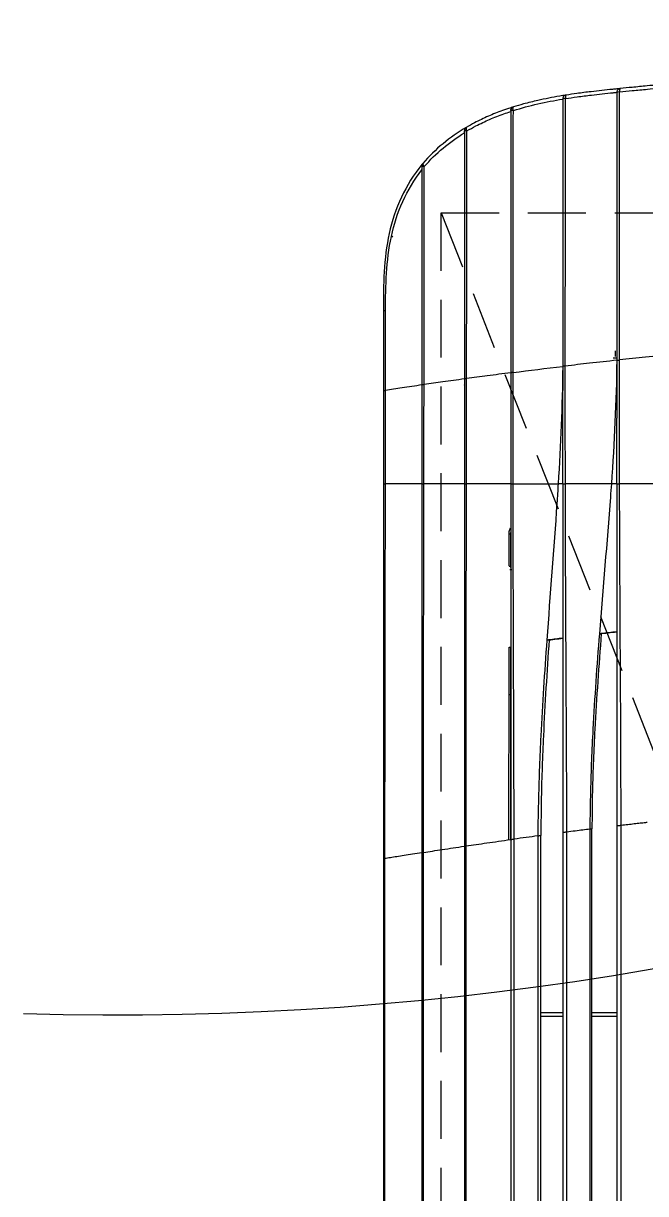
# Model space of a CAD drawing. Header units: millimetres. Extents: x 332171 to 384371, y 54317 to 89920.
# Drawn here: x 372263.4 to 372457, y 63567.7 to 63931.7 of the extents above; entities that cross this region are included whole.
import ezdxf

# ---------------------------------------------------------------- set-up
doc = ezdxf.new("R2010")
doc.units = ezdxf.units.MM
doc.header["$LTSCALE"] = 60
doc.linetypes.add('HIDDEN', pattern=[0.375, 0.25, -0.125])
doc.layers.add('06-LIGHT', color=4, linetype='Continuous')
doc.layers.add('CO-DOOR', color=8, linetype='Continuous')

# ---------------------------------------------------------------- blocks, each defined once
blk = doc.blocks.new('CJSWJD')
at = {"layer": 'CO-DOOR'}
blk.add_arc((372292.96, 64593.74), 970.45, 268.25214, 0.59041, dxfattribs=at)
blk = doc.blocks.new('*U100')
at = {"color": 1, "linetype": 'HIDDEN'}
blk.add_line((39.94, 14.99), (1179.94, 464.99), dxfattribs=at)
at = {"color": 8}
for p, q in [((1021.16, 61.62), (198.72, 61.62)), ((77.19, 60.2), (75.66, 60.2)), ((198.85, 60.5), (1021.03, 60.5)), ((247.19, 54.08), (247.19, 60.5)), ((248.19, 60.5), (248.19, 54.08)), ((1020.27, 54.08), (199.62, 54.08)), ((199.68, 53.54), (1020.2, 53.54)), ((1019.45, 47.55), (200.43, 47.55)), ((200.57, 46.5), (1019.32, 46.5)), ((247.19, 40.83), (247.19, 46.5)), ((248.19, 46.5), (248.19, 40.83)), ((1018.58, 40.83), (201.3, 40.83)), ((201.41, 40.04), (1018.47, 40.04)), ((1017.64, 33.88), (202.24, 33.88)), ((91.53, 33), (91.53, 33)), ((125.09, 32.95), (125.09, 33)), ((202.37, 33), (1017.52, 33)), ((1015.86, 21.42), (204.03, 21.42)), ((18.64, 21), (18.64, 21)), ((84.55, 21), (84.54, 21)), ((204.09, 21), (1015.79, 21)), ((1014.17, 10.38), (205.71, 10.38)), ((205.77, 10), (1014.11, 10)), ((1012.57, 0.4), (207.32, 0.4)), ((207.32, 0), (1012.57, 0))]:
    blk.add_line(p, q, dxfattribs=at)
at = {"color": 1, "linetype": 'HIDDEN'}
blk.add_lwpolyline([(1179.94, 464.99), (1179.94, 14.99), (39.94, 14.99), (39.94, 464.99)], close=True, dxfattribs=at)
at = {"color": 8}
for centre, major_axis, ratio, start_param, end_param in [((8.7, 61.3), (0.033, 0.799), 0.136296, 1.657406, 3.14181), ((8.7, 61.3), (0, -0.8), 0.139682, 4.79332, 6.283185), ((10.39, 47.3), (0, 0.8), 0.145746, 1.678566, 3.141593), ((10.39, 47.3), (0, -0.8), 0.119511, 4.816375, 6.283185), ((13.43, 33.8), (0, -0.8), 0.265872, 4.896749, 6.283185), ((13.47, 33.8), (0, -0.8), 0.09375, 4.847187, 6.283185), ((123.19, 32.65), (0, -0.3), 0.031187, 3.141593, 4.985372), ((164.88, 32.65), (0, -0.3), 0.01277, 3.141593, 4.999235), ((18.64, 21.8), (0, 0.8), 0.414276, 1.924747, 3.141593), ((18.73, 21.8), (0, -0.8), 0.065781, 4.887072, 6.283185), ((109.86, 20.88), (0.189, 0.233), 0.187592, 5.682169, 6.283185), ((27.78, 10.8), (0, 0.8), 0.561889, 2.263316, 3.141593), ((27.95, 10.8), (0, -0.8), 0.036559, 4.947692, 6.283185), ((46.09, 2.62), (-0.177, 0.468), 0.136261, 1.898046, 3.142386)]:
    blk.add_ellipse(centre, major_axis=major_axis, ratio=ratio, start_param=start_param, end_param=end_param, dxfattribs=at)
for points, knots in [([(6.35, 75.5), (6.35, 75.5), (6.35, 75.5), (6.39, 75.06), (6.43, 74.63), (6.65, 72.25), (6.83, 70.31), (7.15, 67.07), (7.27, 65.77), (7.5, 63.45), (7.61, 62.43), (7.71, 61.4)], [0, 0, 0, 0, 0.000004, 0.000004, 0.093122, 0.093122, 0.506225, 0.506225, 0.781415, 0.781415, 1, 1, 1, 1]), ([(8.58, 61.24), (8.47, 62.33), (8.36, 63.43), (8.12, 65.84), (8, 67.14), (7.68, 70.41), (7.5, 72.38), (7.28, 74.72), (7.24, 75.11), (7.21, 75.5), (7.21, 75.5), (7.21, 75.5)], [0, 0, 0, 0, 0.231179, 0.231179, 0.505815, 0.505815, 0.918087, 0.918087, 0.999996, 0.999996, 1, 1, 1, 1]), ([(76.61, 75.5), (76.85, 73), (77.33, 68.21), (77.82, 63.45), (78.06, 61.2)], [0, 0, 0, 0, 0.524499, 1, 1, 1, 1]), ([(110.14, 73.89), (110.14, 72.89), (110.14, 70.85), (110.14, 67.73), (110.14, 64.51), (110.14, 62.34), (110.14, 61.24)], [0, 0, 0, 0, 0.238264, 0.484327, 0.738251, 1, 1, 1, 1]), ([(197.95, 68.4), (197.95, 68.38), (197.96, 68.34), (197.98, 68.11), (198, 67.99)], [0, 0, 0, 0, 0.483788, 1, 1, 1, 1]), ([(198, 67.99), (198.05, 67.52), (198.15, 66.57), (198.33, 65.03), (198.52, 63.38), (198.65, 62.21), (198.72, 61.62)], [0, 0, 0, 0, 0.241051, 0.488063, 0.741044, 1, 1, 1, 1]), ([(7.71, 61.4), (7.71, 61.4), (7.71, 61.4), (7.71, 61.39), (7.71, 61.38), (7.72, 61.36), (7.73, 61.35), (7.78, 61.32), (7.81, 61.3), (7.91, 61.27), (7.99, 61.25), (8.15, 61.23), (8.23, 61.23), (8.4, 61.23), (8.49, 61.23), (8.58, 61.24)], [0, 0, 0, 0, 0.004516, 0.004516, 0.060274, 0.060274, 0.189768, 0.189768, 0.363921, 0.363921, 0.61661, 0.61661, 0.800474, 0.800474, 1, 1, 1, 1]), ([(7.71, 61.4), (7.71, 61.4), (7.71, 61.4), (7.71, 61.37), (7.72, 61.34), (7.73, 61.25), (7.75, 61.19), (7.8, 61.06), (7.84, 60.99), (7.96, 60.82), (8.05, 60.74), (8.22, 60.62), (8.3, 60.58), (8.47, 60.52), (8.57, 60.5), (8.66, 60.5)], [0, 0, 0, 0, 0.004516, 0.004516, 0.060277, 0.060277, 0.189772, 0.189772, 0.363924, 0.363924, 0.616606, 0.616606, 0.800469, 0.800469, 1, 1, 1, 1]), ([(7.72, 61.35), (7.75, 61.07), (7.78, 60.78), (7.84, 60.14), (7.88, 59.77), (8.1, 57.56), (8.3, 55.7), (8.66, 52.62), (8.82, 51.38), (9.12, 49.21), (9.25, 48.28), (9.4, 47.35)], [0, 0, 0, 0, 0.060502, 0.060502, 0.138457, 0.138457, 0.534383, 0.534383, 0.798681, 0.798681, 1, 1, 1, 1]), ([(78.14, 60.5), (78.14, 60.52), (78.13, 60.55), (78.1, 60.82), (78.08, 61.07), (78.06, 61.2)], [0, 0, 0, 0, 0.326547, 0.659518, 1, 1, 1, 1]), ([(198.72, 61.62), (183.95, 61.62), (169.18, 61.53), (139.65, 61.35), (124.89, 61.28), (110.14, 61.24)], [0, 0, 0, 0, 0.5, 0.5, 1, 1, 1, 1]), ([(110.14, 60.5), (110.14, 60.53), (110.14, 60.58), (110.14, 60.9), (110.14, 61.13), (110.14, 61.24)], [0, 0, 0, 0, 0.395935, 0.729503, 1, 1, 1, 1]), ([(198.72, 61.62), (198.74, 61.49), (198.77, 61.24), (198.81, 60.84), (198.84, 60.56), (198.85, 60.52), (198.85, 60.5)], [0, 0, 0, 0, 0.250088, 0.4998, 0.761612, 1, 1, 1, 1]), ([(10.3, 47.22), (10.14, 48.22), (9.99, 49.22), (9.69, 51.46), (9.53, 52.7), (9.16, 55.81), (8.96, 57.68), (8.74, 59.87), (8.71, 60.18), (8.68, 60.5), (8.68, 60.5), (8.68, 60.5)], [0, 0, 0, 0, 0.227114, 0.227114, 0.507581, 0.507581, 0.928515, 0.928515, 0.999968, 0.999968, 1, 1, 1, 1]), ([(78.14, 60.5), (78.39, 58.15), (78.88, 53.68), (79.39, 49.25), (79.64, 47.16)], [0, 0, 0, 0, 0.524989, 1, 1, 1, 1]), ([(110.14, 59.1), (111.29, 59.02), (124.27, 58.09), (137.23, 56.92), (149.04, 55.99)], [0, 0, 0, 0, 0.088816, 1, 1, 1, 1]), ([(110.14, 59.1), (110.14, 58.17), (110.14, 56.25), (110.14, 53.32), (110.14, 50.28), (110.14, 48.23), (110.14, 47.19)], [0, 0, 0, 0, 0.235363, 0.480412, 0.73527, 1, 1, 1, 1]), ([(149.04, 55.99), (149.03, 56.07), (149.02, 56.14), (149.01, 56.27), (149, 56.32), (148.99, 56.41), (148.99, 56.45), (148.98, 56.47), (148.98, 56.48), (148.98, 56.48), (148.98, 56.49), (148.98, 56.49)], [0, 0, 0, 0, 0.27156, 0.27156, 0.542657, 0.542657, 0.808337, 0.808337, 0.89096, 0.89096, 1, 1, 1, 1]), ([(148.98, 56.49), (157.24, 55.85), (165.51, 55.26), (179.12, 54.54), (184.45, 54.32), (193.06, 54.12), (196.34, 54.09), (199.62, 54.08)], [0, 0, 0, 0, 0.490691, 0.490691, 0.806056, 0.806056, 1, 1, 1, 1]), ([(149.04, 55.99), (157.28, 55.34), (165.53, 54.75), (179.12, 54.04), (184.44, 53.82), (193.08, 53.61), (196.38, 53.57), (199.68, 53.54)], [0, 0, 0, 0, 0.489343, 0.489343, 0.804748, 0.804748, 1, 1, 1, 1]), ([(199.62, 54.08), (199.62, 54.05), (199.63, 54), (199.66, 53.7), (199.68, 53.54)], [0, 0, 0, 0, 0.477722, 1, 1, 1, 1]), ([(199.68, 53.54), (199.76, 52.93), (199.91, 51.7), (200.16, 49.69), (200.34, 48.27), (200.43, 47.55)], [0, 0, 0, 0, 0.320565, 0.653894, 1, 1, 1, 1]), ([(9.4, 47.35), (9.4, 47.35), (9.4, 47.34), (9.4, 47.34), (9.4, 47.33), (9.41, 47.31), (9.42, 47.3), (9.46, 47.27), (9.5, 47.25), (9.6, 47.22), (9.68, 47.21), (9.84, 47.19), (9.91, 47.19), (10.08, 47.2), (10.18, 47.2), (10.27, 47.21)], [0, 0, 0, 0, 0.004561, 0.004561, 0.045321, 0.045321, 0.183106, 0.183106, 0.351747, 0.351747, 0.609125, 0.609125, 0.796595, 0.796595, 1, 1, 1, 1]), ([(9.4, 47.35), (9.4, 47.34), (9.4, 47.34), (9.4, 47.32), (9.41, 47.3), (9.43, 47.22), (9.45, 47.16), (9.5, 47.03), (9.54, 46.96), (9.66, 46.8), (9.76, 46.71), (9.93, 46.6), (10.02, 46.57), (10.19, 46.51), (10.29, 46.5), (10.39, 46.5)], [0, 0, 0, 0, 0.00456, 0.00456, 0.045326, 0.045326, 0.183125, 0.183125, 0.351772, 0.351772, 0.609152, 0.609152, 0.796616, 0.796616, 1, 1, 1, 1]), ([(9.54, 46.5), (9.54, 46.5), (9.54, 46.5), (9.58, 46.24), (9.63, 45.98), (9.99, 43.82), (10.36, 41.93), (11.06, 38.81), (11.37, 37.56), (11.95, 35.45), (12.21, 34.57), (12.48, 33.7)], [0, 0, 0, 0, 0.000005, 0.000005, 0.060466, 0.060466, 0.498822, 0.498822, 0.791344, 0.791344, 1, 1, 1, 1]), ([(79.64, 47.16), (79.65, 47.04), (79.68, 46.8), (79.71, 46.55), (79.72, 46.52), (79.72, 46.5)], [0, 0, 0, 0, 0.344544, 0.677528, 1, 1, 1, 1]), ([(200.43, 47.55), (185.38, 47.55), (170.33, 47.45), (140.23, 47.28), (125.18, 47.22), (110.14, 47.19)], [0, 0, 0, 0, 0.5, 0.5, 1, 1, 1, 1]), ([(110.14, 46.5), (110.14, 46.53), (110.14, 46.57), (110.14, 46.87), (110.14, 47.09), (110.14, 47.19)], [0, 0, 0, 0, 0.395907, 0.729457, 1, 1, 1, 1]), ([(200.43, 47.55), (200.45, 47.42), (200.48, 47.18), (200.52, 46.81), (200.56, 46.55), (200.56, 46.52), (200.57, 46.5)], [0, 0, 0, 0, 0.25007, 0.499602, 0.760386, 1, 1, 1, 1]), ([(110.14, 45.31), (111.83, 45.2), (125.36, 44.33), (138.86, 43.22), (150.69, 42.36)], [0, 0, 0, 0, 0.124687, 1, 1, 1, 1]), ([(110.14, 33.63), (110.14, 35), (110.14, 37.65), (110.14, 41.56), (110.14, 44.09), (110.14, 45.31)], [0, 0, 0, 0, 0.356444, 0.689662, 1, 1, 1, 1]), ([(150.62, 42.96), (150.62, 42.96), (150.62, 42.95), (150.62, 42.9), (150.63, 42.86), (150.64, 42.76), (150.65, 42.7), (150.66, 42.57), (150.67, 42.5), (150.68, 42.4), (150.69, 42.38), (150.69, 42.36)], [0, 0, 0, 0, 0.231752, 0.231752, 0.464199, 0.464199, 0.698225, 0.698225, 0.936242, 0.936242, 1, 1, 1, 1]), ([(150.62, 42.96), (158.9, 42.4), (167.19, 41.87), (180.82, 41.24), (186.16, 41.04), (194.76, 40.87), (198.03, 40.84), (201.3, 40.83)], [0, 0, 0, 0, 0.491378, 0.491378, 0.806794, 0.806794, 1, 1, 1, 1]), ([(150.69, 42.36), (158.95, 41.76), (167.21, 41.22), (180.81, 40.54), (186.15, 40.34), (194.79, 40.12), (198.1, 40.07), (201.41, 40.04)], [0, 0, 0, 0, 0.489397, 0.489397, 0.804764, 0.804764, 1, 1, 1, 1]), ([(201.41, 40.04), (201.39, 40.21), (201.35, 40.52), (201.31, 40.79), (201.31, 40.82), (201.3, 40.83)], [0, 0, 0, 0, 0.381964, 0.724082, 1, 1, 1, 1]), ([(13.22, 33.65), (13.13, 33.63), (13.03, 33.62), (12.87, 33.6), (12.8, 33.6), (12.65, 33.6), (12.58, 33.62), (12.51, 33.66), (12.49, 33.68), (12.48, 33.7), (12.48, 33.7), (12.48, 33.7)], [0, 0, 0, 0, 0.244338, 0.244338, 0.46683, 0.46683, 0.78498, 0.78498, 0.994908, 0.994908, 1, 1, 1, 1]), ([(13.43, 33), (13.33, 33), (13.22, 33.02), (13.04, 33.08), (12.95, 33.12), (12.76, 33.25), (12.67, 33.35), (12.55, 33.53), (12.51, 33.61), (12.48, 33.7), (12.48, 33.7), (12.48, 33.7)], [0, 0, 0, 0, 0.244299, 0.244299, 0.466785, 0.466785, 0.784954, 0.784954, 0.994912, 0.994912, 1, 1, 1, 1]), ([(12.48, 33.7), (12.53, 33.57), (12.57, 33.44), (12.64, 33.21), (12.67, 33.1), (12.71, 33), (12.71, 33), (12.71, 33)], [0, 0, 0, 0, 0.553326, 0.553326, 0.999919, 0.999919, 1, 1, 1, 1]), ([(81.3, 33.62), (81.31, 33.53), (81.32, 33.45), (81.34, 33.29), (81.35, 33.23), (81.36, 33.12), (81.37, 33.07), (81.38, 33.02), (81.38, 33), (81.38, 33)], [0, 0, 0, 0, 0.251918, 0.251918, 0.503947, 0.503947, 0.754391, 0.754391, 1, 1, 1, 1]), ([(202.24, 33.88), (186.89, 33.88), (171.54, 33.8), (140.83, 33.69), (125.49, 33.65), (110.14, 33.63)], [0, 0, 0, 0, 0.5, 0.5, 1, 1, 1, 1]), ([(110.14, 33), (110.14, 33.05), (110.14, 33.13), (110.14, 33.48), (110.14, 33.63)], [0, 0, 0, 0, 0.569783, 1, 1, 1, 1]), ([(202.37, 33), (202.36, 33.01), (202.36, 33.03), (202.34, 33.18), (202.3, 33.48), (202.26, 33.74), (202.24, 33.88)], [0, 0, 0, 0, 0.189042, 0.418713, 0.689069, 1, 1, 1, 1]), ([(12.71, 33), (12.71, 33), (12.71, 33), (12.93, 32.29), (13.16, 31.59), (13.85, 29.65), (14.34, 28.42), (15.39, 26), (15.97, 24.81), (16.97, 22.92), (17.36, 22.2), (17.78, 21.49)], [0, 0, 0, 0, 0.000005, 0.000005, 0.176011, 0.176011, 0.489497, 0.489497, 0.803985, 0.803985, 1, 1, 1, 1]), ([(18.67, 21.66), (18.23, 22.42), (17.8, 23.2), (16.79, 25.15), (16.22, 26.34), (15.18, 28.75), (14.7, 29.98), (14.05, 31.81), (13.86, 32.4), (13.67, 33)], [0, 0, 0, 0, 0.213946, 0.213946, 0.53186, 0.53186, 0.848701, 0.848701, 1, 1, 1, 1]), ([(81.38, 33), (81.64, 30.97), (82.14, 27.12), (82.65, 23.34), (82.89, 21.57)], [0, 0, 0, 0, 0.525747, 1, 1, 1, 1]), ([(123.18, 32.57), (122.97, 32.57), (122.75, 32.59), (122.2, 32.7), (121.87, 32.82), (121.57, 32.99)], [0, 0, 0, 0, 0.377066, 0.377066, 1, 1, 1, 1]), ([(131.46, 32.57), (131.47, 32.62), (131.49, 32.73), (131.63, 32.9), (131.76, 32.93), (131.85, 32.95)], [0, 0, 0, 0, 0.219574, 0.500671, 1, 1, 1, 1]), ([(152.49, 32.57), (152.49, 32.6), (152.49, 32.63), (152.49, 32.7), (152.49, 32.73), (152.49, 32.8), (152.49, 32.82), (152.49, 32.87), (152.49, 32.9), (152.49, 32.93), (152.49, 32.94), (152.49, 32.95), (152.49, 32.95), (152.49, 32.95)], [0, 0, 0, 0, 0.181942, 0.181942, 0.363884, 0.363884, 0.545829, 0.545829, 0.727793, 0.727793, 0.909786, 0.909786, 1, 1, 1, 1]), ([(164.87, 32.57), (164.67, 32.57), (164.47, 32.57), (163.47, 32.57), (162.67, 32.57), (158.75, 32.57), (155.62, 32.57), (152.49, 32.57)], [0, 0, 0, 0, 0.048447, 0.048447, 0.242234, 0.242234, 1, 1, 1, 1]), ([(202.23, 32.56), (202.23, 32.56), (202.23, 32.56), (192.78, 32.56), (183.32, 32.56), (171.47, 32.57), (169.07, 32.57), (166.07, 32.57), (165.47, 32.57), (164.87, 32.57)], [0, 0, 0, 0, 0.000002, 0.000002, 0.759042, 0.759042, 0.951808, 0.951808, 1, 1, 1, 1]), ([(164.88, 32.95), (165.48, 32.95), (166.08, 32.95), (169.08, 32.95), (171.48, 32.95), (183.33, 32.95), (192.78, 32.95), (202.23, 32.95)], [0, 0, 0, 0, 0.048191, 0.048191, 0.240955, 0.240955, 1, 1, 1, 1]), ([(204.03, 21.42), (203.78, 23.12), (203.22, 26.89), (202.66, 30.91), (202.37, 33)], [0, 0, 0, 0, 0.480123, 1, 1, 1, 1]), ([(17.78, 21.49), (17.78, 21.49), (17.78, 21.49), (17.79, 21.47), (17.82, 21.45), (17.91, 21.43), (17.98, 21.43), (18.15, 21.46), (18.24, 21.49), (18.33, 21.52)], [0, 0, 0, 0, 0.00621, 0.00621, 0.286125, 0.286125, 0.666926, 0.666926, 1, 1, 1, 1]), ([(17.78, 21.49), (17.78, 21.49), (17.78, 21.49), (17.83, 21.41), (17.89, 21.33), (18.06, 21.18), (18.18, 21.11), (18.41, 21.02), (18.53, 21), (18.64, 21)], [0, 0, 0, 0, 0.006203, 0.006203, 0.286153, 0.286153, 0.666961, 0.666961, 1, 1, 1, 1]), ([(82.89, 21.57), (74.02, 21.58), (65.16, 21.59), (46.46, 21.62), (36.63, 21.63), (24.09, 21.65), (21.38, 21.66), (18.67, 21.66)], [0, 0, 0, 0, 0.413984, 0.413984, 0.873443, 0.873443, 1, 1, 1, 1]), ([(110.14, 21.54), (101.06, 21.55), (91.97, 21.57), (82.89, 21.57), (82.89, 21.57), (82.89, 21.57)], [0, 0, 0, 0, 0.999998, 0.999998, 1, 1, 1, 1]), ([(82.89, 21.57), (82.9, 21.49), (82.92, 21.33), (82.95, 21.15), (82.96, 21.02), (82.97, 21.01), (82.97, 21)], [0, 0, 0, 0, 0.261241, 0.499485, 0.75052, 1, 1, 1, 1]), ([(204.03, 21.42), (194.02, 21.42), (184.01, 21.43), (163.82, 21.45), (153.65, 21.47), (133.06, 21.5), (122.66, 21.52), (111.55, 21.54), (110.84, 21.54), (110.14, 21.54)], [0, 0, 0, 0, 0.319811, 0.319811, 0.644923, 0.644923, 0.97758, 0.97758, 1, 1, 1, 1]), ([(204.03, 21.42), (204.04, 21.3), (204.08, 21.07), (204.09, 21.02), (204.09, 21)], [0, 0, 0, 0, 0.499705, 1, 1, 1, 1]), ([(18.64, 21), (18.64, 21), (18.65, 21), (18.67, 21), (18.7, 21), (18.73, 21)], [0, 0, 0, 0, 0.078683, 0.078683, 1, 1, 1, 1]), ([(19.17, 21), (19, 21), (18.83, 21), (18.66, 21), (18.65, 21), (18.64, 21)], [0, 0, 0, 0, 0.941032, 0.941032, 1, 1, 1, 1]), ([(18.73, 21), (21.43, 21), (24.14, 21), (36.67, 21), (46.5, 21), (65.21, 21), (74.09, 21), (82.97, 21)], [0, 0, 0, 0, 0.12646, 0.12646, 0.585568, 0.585568, 1, 1, 1, 1]), ([(19.17, 21), (29.56, 21), (39.96, 21), (61.12, 21), (71.89, 21), (82.76, 21), (82.87, 21), (82.97, 21)], [0, 0, 0, 0, 0.488967, 0.488967, 0.995055, 0.995055, 1, 1, 1, 1]), ([(82.97, 21), (83.23, 19.12), (83.72, 15.58), (84.21, 12.13), (84.44, 10.53)], [0, 0, 0, 0, 0.525941, 1, 1, 1, 1]), ([(110.14, 21), (110.85, 21), (111.56, 21), (122.67, 21), (133.08, 21), (153.66, 21), (163.83, 21), (184.03, 21), (194.06, 21), (204.09, 21)], [0, 0, 0, 0, 0.022631, 0.022631, 0.354983, 0.354983, 0.679805, 0.679805, 1, 1, 1, 1]), ([(110.14, 21), (110.14, 18.81), (110.15, 15.21), (110.15, 11.82), (110.14, 10.49)], [0, 0, 0, 0, 0.610788, 1, 1, 1, 1]), ([(205.71, 10.38), (205.47, 11.91), (204.94, 15.34), (204.38, 19.05), (204.09, 21)], [0, 0, 0, 0, 0.480138, 1, 1, 1, 1]), ([(27.13, 10.24), (27.13, 10.24), (27.13, 10.24), (27.16, 10.22), (27.19, 10.21), (27.26, 10.22), (27.31, 10.23), (27.38, 10.26), (27.4, 10.27), (27.43, 10.29)], [0, 0, 0, 0, 0.00913, 0.00913, 0.424234, 0.424234, 0.800681, 0.800681, 1, 1, 1, 1]), ([(27.13, 10.24), (27.13, 10.23), (27.14, 10.23), (27.21, 10.17), (27.3, 10.12), (27.47, 10.05), (27.55, 10.02), (27.69, 10), (27.73, 10), (27.78, 10)], [0, 0, 0, 0, 0.009114, 0.009114, 0.424228, 0.424228, 0.805411, 0.805411, 1, 1, 1, 1]), ([(27.16, 10.22), (27.16, 10.22), (27.16, 10.21), (27.18, 10.2), (27.23, 10.15), (27.31, 10.09), (27.37, 10.04), (27.41, 10.01), (27.42, 10)], [0, 0, 0, 0, 0.055082, 0.234218, 0.553132, 0.775516, 0.931039, 1, 1, 1, 1]), ([(27.42, 10), (29.99, 7.85), (32.88, 6.06), (38.89, 3.25), (42.02, 2.21), (51.79, 0.07), (58.56, 0), (65.26, 0)], [0, 0, 0, 0, 0.25, 0.25, 0.5, 0.5, 1, 1, 1, 1]), ([(27.78, 10), (27.76, 10), (27.74, 10), (27.65, 10), (27.58, 10), (27.49, 10), (27.46, 10), (27.43, 10), (27.42, 10), (27.42, 10)], [0, 0, 0, 0, 0.088851, 0.088851, 0.481031, 0.481031, 0.789211, 0.789211, 1, 1, 1, 1]), ([(27.93, 10.61), (27.82, 10.54), (27.71, 10.46), (27.59, 10.39), (27.58, 10.38), (27.52, 10.34), (27.47, 10.31), (27.43, 10.29)], [0, 0, 0, 0, 0.602639, 0.602639, 0.700862, 0.700862, 1, 1, 1, 1]), ([(27.78, 10), (27.79, 10), (27.81, 10), (27.86, 10), (27.91, 10), (27.95, 10)], [0, 0, 0, 0, 0.27435, 0.27435, 1, 1, 1, 1]), ([(84.44, 10.53), (84.44, 10.53), (84.44, 10.53), (80.44, 10.53), (76.44, 10.53), (66.94, 10.54), (61.45, 10.55), (50.47, 10.57), (44.97, 10.58), (35.63, 10.6), (31.78, 10.6), (27.93, 10.61)], [0, 0, 0, 0, 0.000001, 0.000001, 0.21248, 0.21248, 0.503983, 0.503983, 0.795486, 0.795486, 1, 1, 1, 1]), ([(27.95, 10), (31.81, 10), (35.66, 10), (45, 10), (50.49, 10), (61.47, 10), (66.96, 10), (76.48, 10), (80.5, 10), (84.52, 10)], [0, 0, 0, 0, 0.204297, 0.204297, 0.495492, 0.495492, 0.786688, 0.786688, 1, 1, 1, 1]), ([(65.26, 0.54), (58.82, 0.56), (52.32, 0.72), (42.91, 2.74), (39.88, 3.71), (34.07, 6.33), (31.26, 8), (28.75, 10)], [0, 0, 0, 0, 0.5, 0.5, 0.75, 0.75, 1, 1, 1, 1]), ([(110.14, 10.49), (101.58, 10.51), (93.01, 10.52), (84.44, 10.53), (84.44, 10.53), (84.44, 10.53)], [0, 0, 0, 0, 0.999998, 0.999998, 1, 1, 1, 1]), ([(84.44, 10.53), (84.47, 10.37), (84.51, 10.08), (84.52, 10.03), (84.52, 10)], [0, 0, 0, 0, 0.526876, 1, 1, 1, 1]), ([(84.53, 10), (84.78, 8.24), (85.26, 4.97), (85.72, 1.9), (85.93, 0.52)], [0, 0, 0, 0, 0.529697, 1, 1, 1, 1]), ([(205.71, 10.38), (202, 10.38), (198.29, 10.38), (178.08, 10.39), (161.59, 10.41), (136.84, 10.45), (128.6, 10.46), (116.95, 10.48), (113.55, 10.49), (110.14, 10.49)], [0, 0, 0, 0, 0.116518, 0.116518, 0.634308, 0.634308, 0.893201, 0.893201, 1, 1, 1, 1]), ([(110.15, 10), (113.55, 10), (116.96, 10), (128.61, 10), (136.85, 10), (161.59, 10), (178.08, 10), (198.31, 10), (202.04, 10), (205.77, 10)], [0, 0, 0, 0, 0.106844, 0.106844, 0.365542, 0.365542, 0.882945, 0.882945, 1, 1, 1, 1]), ([(110.15, 10), (110.15, 8.84), (110.15, 7.17), (110.15, 4.76), (110.15, 2.73), (110.15, 1.24), (110.15, 0.51)], [0, 0, 0, 0, 0.343974, 0.49957, 0.756098, 1, 1, 1, 1]), ([(205.77, 10), (205.9, 9.18), (206.15, 7.6), (206.5, 5.41), (206.81, 3.5), (207.08, 1.84), (207.24, 0.86), (207.32, 0.4)], [0, 0, 0, 0, 0.23904, 0.458562, 0.658562, 0.839041, 1, 1, 1, 1]), ([(85.93, 0.52), (85.93, 0.52), (85.93, 0.52), (82.48, 0.52), (79.03, 0.52), (72.14, 0.52), (68.7, 0.52), (65.26, 0.54)], [0, 0, 0, 0, 0.000003, 0.000003, 0.500936, 0.500936, 1, 1, 1, 1]), ([(65.26, 0), (68.7, 0), (72.14, 0), (79.03, 0), (82.49, 0), (85.94, 0)], [0, 0, 0, 0, 0.499048, 0.499048, 1, 1, 1, 1]), ([(110.15, 0.51), (102.08, 0.52), (94.01, 0.52), (85.93, 0.52), (85.93, 0.52), (85.93, 0.52)], [0, 0, 0, 0, 0.999998, 0.999998, 1, 1, 1, 1]), ([(207.32, 0.4), (198.84, 0.4), (190.36, 0.41), (165.87, 0.43), (149.86, 0.46), (125.95, 0.5), (118.05, 0.51), (110.15, 0.51)], [0, 0, 0, 0, 0.261714, 0.261714, 0.756054, 0.756054, 1, 1, 1, 1]), ([(110.15, 0), (118.05, 0), (125.95, 0), (149.86, 0), (165.88, 0), (190.36, 0), (198.84, 0), (207.32, 0)], [0, 0, 0, 0, 0.243953, 0.243953, 0.738293, 0.738293, 1, 1, 1, 1])]:
    blk.add_open_spline(points, degree=3, knots=knots, dxfattribs=at)
for points, degree in [([(8.59, 61.24), (8.59, 61.24), (8.59, 61.24), (8.58, 61.24)], 3), ([(78.06, 61.2), (54.84, 61.2), (31.66, 61.22), (8.59, 61.24)], 3), ([(110.14, 61.24), (99.44, 61.21), (88.75, 61.19), (78.06, 61.2)], 3), ([(8.66, 60.5), (8.68, 60.5), (8.69, 60.5), (8.7, 60.5)], 3), ([(8.7, 60.5), (31.76, 60.5), (54.93, 60.5), (78.14, 60.5)], 3), ([(77.56, 60.5), (77.56, 60.19), (77.56, 59.87), (77.56, 59.56)], 3), ([(78.14, 60.5), (82.03, 60.5), (85.93, 60.5), (89.82, 60.5)], 3), ([(78.14, 60.5), (88.8, 60.4), (99.48, 59.85), (110.14, 59.1)], 3), ([(78.14, 60.5), (78.14, 60.5), (78.14, 60.5), (78.14, 60.5)], 3), ([(89.82, 60.5), (90.92, 60.5), (92.02, 60.5), (93.11, 60.5)], 3), ([(110.14, 60.5), (104.46, 60.5), (98.79, 60.5), (93.11, 60.5)], 3), ([(110.14, 60.5), (122.93, 60.5), (135.72, 60.5), (148.52, 60.5)], 3), ([(110.14, 60.5), (110.14, 60.02), (110.14, 59.55), (110.14, 59.09)], 3), ([(148.52, 60.5), (165.3, 60.5), (182.07, 60.5), (198.85, 60.5)], 3), ([(149.04, 55.99), (148.87, 57.49), (148.69, 59), (148.52, 60.5)], 3), ([(148.53, 60.5), (148.68, 59.13), (148.84, 57.76), (148.99, 56.39)], 3), ([(9.41, 47.35), (9.45, 47.06), (9.49, 46.78), (9.54, 46.5)], 3), ([(10.3, 47.22), (10.29, 47.22), (10.28, 47.21), (10.27, 47.21)], 3), ([(79.64, 47.16), (56.48, 47.17), (33.35, 47.19), (10.3, 47.22)], 3), ([(10.39, 46.5), (33.44, 46.5), (56.56, 46.5), (79.72, 46.5)], 3), ([(10.39, 46.5), (10.39, 46.5), (10.39, 46.5), (10.39, 46.5)], 3), ([(13.39, 33.69), (12.09, 37.86), (11.15, 42.17), (10.44, 46.5)], 3), ([(110.14, 47.19), (99.97, 47.16), (89.8, 47.15), (79.64, 47.16)], 3), ([(79.72, 46.5), (80.86, 46.5), (82, 46.5), (83.14, 46.5)], 3), ([(79.72, 46.5), (89.85, 46.4), (100, 45.93), (110.14, 45.31)], 3), ([(79.72, 46.5), (79.72, 46.5), (79.72, 46.5), (79.72, 46.5)], 3), ([(81.3, 33.62), (80.76, 37.84), (80.23, 42.16), (79.72, 46.5)], 3), ([(83.14, 46.5), (84.09, 46.5), (85.03, 46.5), (85.98, 46.5)], 3), ([(110.14, 46.5), (102.08, 46.5), (94.03, 46.5), (85.98, 46.5)], 3), ([(110.14, 46.5), (114.54, 46.5), (118.94, 46.5), (123.34, 46.5)], 3), ([(110.14, 46.5), (110.14, 46.09), (110.14, 45.69), (110.14, 45.3)], 3), ([(123.34, 46.5), (123.75, 46.5), (124.15, 46.5), (124.55, 46.5)], 3), ([(124.55, 46.5), (131.67, 46.5), (138.78, 46.5), (145.9, 46.5)], 3), ([(145.9, 46.5), (147.33, 46.5), (148.75, 46.5), (150.17, 46.5)], 3), ([(150.17, 46.5), (166.97, 46.5), (183.77, 46.5), (200.57, 46.5)], 3), ([(150.69, 42.36), (150.52, 43.74), (150.34, 45.12), (150.17, 46.5)], 3), ([(150.18, 46.5), (150.32, 45.31), (150.47, 44.12), (150.62, 42.93)], 3), ([(201.41, 40.04), (201.69, 38.06), (201.97, 35.98), (202.24, 33.88)], 3), ([(13.39, 33.69), (13.34, 33.68), (13.28, 33.67), (13.22, 33.65)], 3), ([(81.3, 33.62), (58.63, 33.63), (35.99, 33.66), (13.39, 33.69)], 3), ([(110.14, 33.63), (100.52, 33.61), (90.91, 33.61), (81.3, 33.62)], 3), ([(12.71, 33), (12.7, 33.01), (12.8, 33.05), (12.97, 33.11)], 3), ([(13.43, 33), (13.44, 33), (13.46, 33), (13.47, 33)], 3), ([(13.47, 33), (36.07, 33), (58.71, 33), (81.38, 33)], 3), ([(81.38, 33), (90.96, 33), (100.55, 33), (110.14, 33)], 3), ([(81.38, 33), (81.38, 33)], 1), ([(110.14, 33), (140.87, 33), (171.62, 33), (202.37, 33)], 3), ([(110.14, 33), (110.14, 29.11), (110.15, 25.23), (110.14, 21.54)], 3), ([(122.67, 33), (122.84, 32.97), (123.02, 32.95), (123.19, 32.95)], 3), ([(131.46, 32.57), (128.7, 32.57), (125.94, 32.57), (123.18, 32.57)], 3), ([(123.19, 32.95), (126.07, 32.95), (128.96, 32.95), (131.85, 32.95)], 3), ([(132.49, 33.32), (132.49, 32.79)], 1), ([(152.49, 32.95), (156.62, 32.95), (160.75, 32.95), (164.88, 32.95)], 3), ([(17.79, 21.49), (20.27, 17.25), (23.41, 13.38), (27.13, 10.24)], 3), ([(18.67, 21.66), (18.56, 21.61), (18.44, 21.56), (18.33, 21.52)], 3), ([(110.14, 21), (110.14, 21), (110.14, 21.23), (110.14, 21.54)], 3), ([(27.93, 10.61), (24.48, 13.56), (21.57, 17.12), (19.17, 21)], 3), ([(82.97, 21), (92.03, 21), (101.08, 21), (110.14, 21)], 3), ([(82.97, 21), (82.97, 21)], 1), ([(27.43, 10), (27.43, 10)], 1), ([(84.52, 10), (93.06, 10), (101.6, 10), (110.15, 10)], 3), ([(84.53, 10), (84.52, 10)], 1), ([(110.15, 10), (110.14, 10), (110.14, 10.2), (110.14, 10.49)], 3), ([(205.71, 10.38), (205.73, 10.15), (205.75, 10), (205.77, 10)], 3), ([(65.26, 0), (65.26, 0), (65.26, 0.21), (65.26, 0.54)], 3), ([(85.94, 0), (85.94, 0), (85.94, 0.21), (85.93, 0.52)], 3), ([(85.94, 0), (94.01, 0), (102.08, 0), (110.15, 0)], 3), ([(110.15, 0), (110.15, 0), (110.15, 0.2), (110.14, 0.51)], 3), ([(207.32, 0), (207.32, 0), (207.32, 0.15), (207.32, 0.4)], 3)]:
    blk.add_open_spline(points, degree=degree, dxfattribs=at)

msp = doc.modelspace()

# ---------------------------------------------------------------- block references
msp.add_blockref('CJSWJD', (0, 0))
at = {"layer": '06-LIGHT', "xscale": 1.2, "yscale": 1.2, "zscale": 1.2, "rotation": 270}
msp.add_blockref('*U100', (372375.38, 63920.67), dxfattribs=at)

doc.saveas('drawing.dxf')
